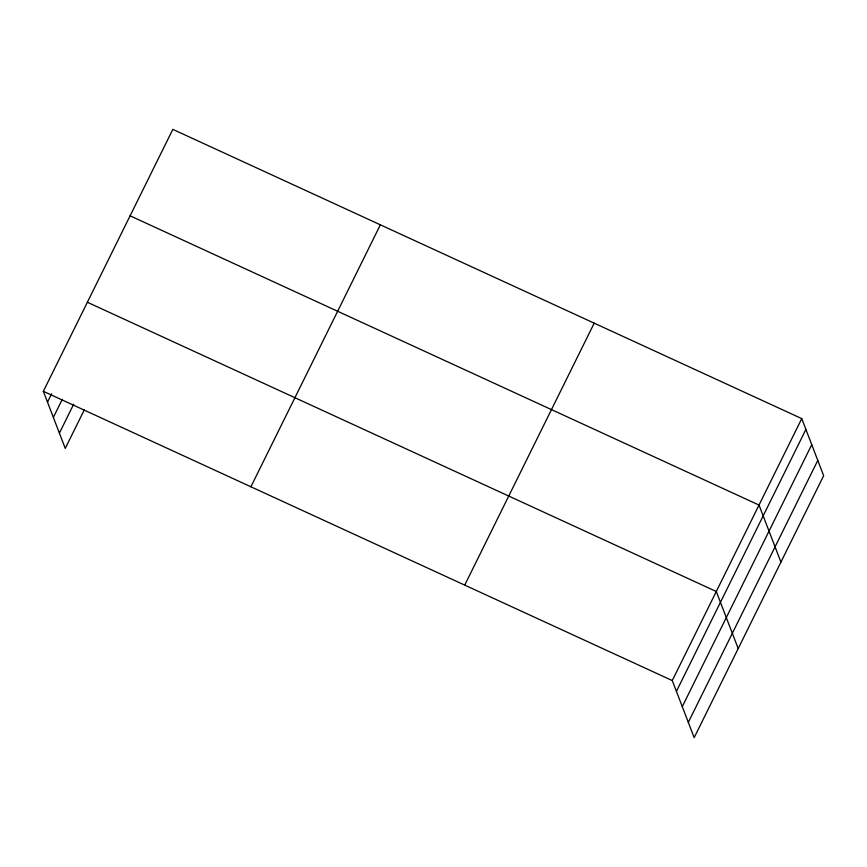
<?xml version="1.0" encoding="UTF-8"?>
<svg xmlns="http://www.w3.org/2000/svg" width="867" height="867" viewBox="0 0 867 867"><rect width="100%" height="100%" fill="white"/><g stroke="black" fill="none" stroke-linecap="round" stroke-linejoin="round"><path stroke-width="1.3" d="M43.35 391.32L172.826 129.367L801.747 418.609L823.65 475.68L694.174 737.633L672.272 680.562L43.35 391.32L65.253 448.391L84.294 409.874M47.501 402.136L51.662 393.705M53.364 417.395L62.283 399.34M59.4 433.121L73.673 404.239M250.899 486.777L380.364 224.813M464.723 585.117L594.198 323.163M672.272 680.562L801.747 418.609M676.423 691.378L805.898 429.425M682.286 706.638L811.75 444.684M688.322 722.374L817.787 460.41M130.093 215.807L759.015 505.06L780.929 562.119M87.372 302.258L716.294 591.5L738.196 648.57"/></g></svg>
